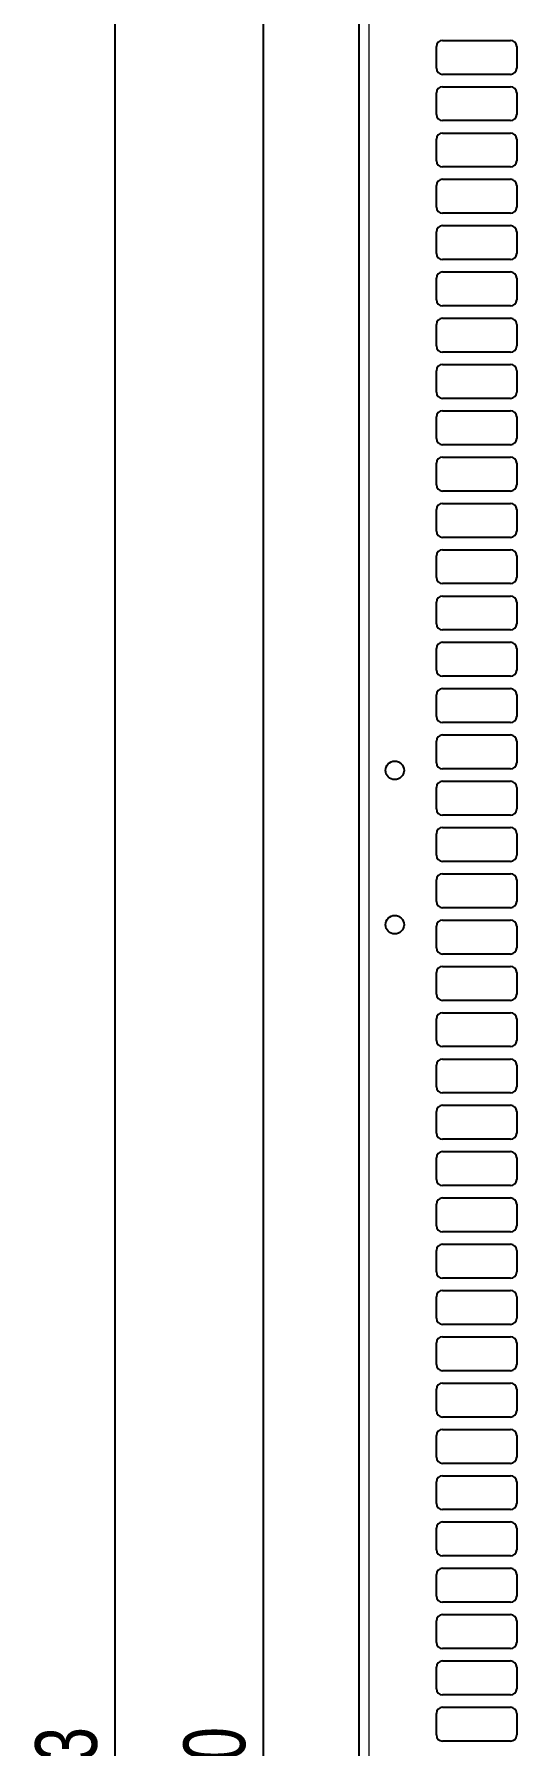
# Model space of a CAD drawing. Header units: millimetres. Extents: x -1039 to 1236, y -456 to 1988.
# Drawn here: x -1039 to -883, y 808 to 1362 of the extents above; entities that cross this region are included whole.
import ezdxf

# ---------------------------------------------------------------- set-up
doc = ezdxf.new("R2010")
doc.units = ezdxf.units.MM
doc.layers.add('FORMAT', color=7, linetype='Continuous')
doc.styles.add('SLDTEXTSTYLE0', font='TXT', dxfattribs={"width": 0.75})
doc.dimstyles.new('SLDDIMSTYLE0', dxfattribs={"dimtxt": 20, "dimasz": 10, "dimexe": 0, "dimexo": 0.0625, "dimgap": 5, "dimtad": 2, "dimdec": 1, "dimrnd": 1e-09, "dimzin": 12, "dimdsep": 46, "dimtxsty": 'SLDTEXTSTYLE0', "dimsah": 1, "dimcen": 0.09, "dimadec": 0, "dimazin": 3, "dimtfac": 1, "dimtofl": 0, "dimtmove": 0, "dimatfit": 3, "dimfxl": 0, "dimfrac": 2, "dimtolj": 1, "dimtzin": 12, "dimarcsym": 0})

# ---------------------------------------------------------------- blocks, each defined once
blk = doc.blocks.new('_D')
at = {"layer": 'FORMAT'}
for p, q in [((-905.53, 1840.07), (-1014.17, 1840.07)), ((-1013.17, 1840.07), (-1013.17, -242.95)), ((-905.53, -242.95), (-1014.17, -242.95))]:
    blk.add_line(p, q, dxfattribs=at)
for points in [[(-1013.17, 1840.07), (-1014.71, 1830.07), (-1011.63, 1830.07)], [(-1013.17, -242.95), (-1011.63, -232.95), (-1014.71, -232.95)]]:
    blk.add_solid(points, dxfattribs=at)
at = {"layer": 'FORMAT', "insert": (-1038.95, 769.01), "char_height": 20, "attachment_point": 1, "rotation": 90, "style": 'SLDTEXTSTYLE0'}
blk.add_mtext('2083', dxfattribs=at)
blk = doc.blocks.new('_D_5')
at = {"layer": 'FORMAT'}
for p, q in [((-919.03, 1823.56), (-966.17, 1823.56)), ((-965.17, 1823.56), (-965.17, -226.44)), ((-919.03, -226.44), (-966.17, -226.44))]:
    blk.add_line(p, q, dxfattribs=at)
for points in [[(-965.17, 1823.56), (-966.71, 1813.56), (-963.63, 1813.56)], [(-965.17, -226.44), (-963.63, -216.44), (-966.71, -216.44)]]:
    blk.add_solid(points, dxfattribs=at)
at = {"layer": 'FORMAT', "insert": (-990.95, 769.01), "char_height": 20, "attachment_point": 1, "rotation": 90, "style": 'SLDTEXTSTYLE0'}
blk.add_mtext('2050', dxfattribs=at)

msp = doc.modelspace()

# ---------------------------------------------------------------- linework, layer by layer
at = {"color": 7, "linetype": 'Continuous', "lineweight": 25}
for p, q in [((-934.02, -242.94), (-934.02, 1840.06)), ((-907.02, 1360.06), (-885.02, 1360.06)), ((-909.02, 1351.06), (-909.02, 1358.06)), ((-883.02, 1358.06), (-883.02, 1351.06)), ((-885.02, 1349.06), (-907.02, 1349.06)), ((-909.02, 1336.06), (-909.02, 1343.06)), ((-907.02, 1345.06), (-885.02, 1345.06)), ((-883.02, 1343.06), (-883.02, 1336.06)), ((-885.02, 1334.06), (-907.02, 1334.06)), ((-909.02, 1321.06), (-909.02, 1328.06)), ((-907.02, 1330.06), (-885.02, 1330.06)), ((-883.02, 1328.06), (-883.02, 1321.06)), ((-885.02, 1319.06), (-907.02, 1319.06)), ((-907.02, 1315.06), (-885.02, 1315.06)), ((-909.02, 1306.06), (-909.02, 1313.06)), ((-883.02, 1313.06), (-883.02, 1306.06)), ((-885.02, 1304.06), (-907.02, 1304.06)), ((-909.02, 1291.06), (-909.02, 1298.06)), ((-907.02, 1300.06), (-885.02, 1300.06)), ((-883.02, 1298.06), (-883.02, 1291.06)), ((-885.02, 1289.06), (-907.02, 1289.06)), ((-909.02, 1276.06), (-909.02, 1283.06)), ((-907.02, 1285.06), (-885.02, 1285.06)), ((-883.02, 1283.06), (-883.02, 1276.06)), ((-885.02, 1274.06), (-907.02, 1274.06)), ((-907.02, 1270.06), (-885.02, 1270.06)), ((-909.02, 1261.06), (-909.02, 1268.06)), ((-883.02, 1268.06), (-883.02, 1261.06)), ((-885.02, 1259.06), (-907.02, 1259.06)), ((-907.02, 1255.06), (-885.02, 1255.06)), ((-909.02, 1246.06), (-909.02, 1253.06)), ((-883.02, 1253.06), (-883.02, 1246.06)), ((-885.02, 1244.06), (-907.02, 1244.06)), ((-909.02, 1231.06), (-909.02, 1238.06)), ((-907.02, 1240.06), (-885.02, 1240.06)), ((-883.02, 1238.06), (-883.02, 1231.06)), ((-885.02, 1229.06), (-907.02, 1229.06)), ((-909.02, 1216.06), (-909.02, 1223.06)), ((-907.02, 1225.06), (-885.02, 1225.06)), ((-883.02, 1223.06), (-883.02, 1216.06)), ((-885.02, 1214.06), (-907.02, 1214.06)), ((-907.02, 1210.06), (-885.02, 1210.06)), ((-909.02, 1201.06), (-909.02, 1208.06)), ((-883.02, 1208.06), (-883.02, 1201.06)), ((-885.02, 1199.06), (-907.02, 1199.06)), ((-909.02, 1186.06), (-909.02, 1193.06)), ((-907.02, 1195.06), (-885.02, 1195.06)), ((-883.02, 1193.06), (-883.02, 1186.06)), ((-885.02, 1184.06), (-907.02, 1184.06)), ((-909.02, 1171.06), (-909.02, 1178.06)), ((-907.02, 1180.06), (-885.02, 1180.06)), ((-883.02, 1178.06), (-883.02, 1171.06)), ((-885.02, 1169.06), (-907.02, 1169.06)), ((-907.02, 1165.06), (-885.02, 1165.06)), ((-909.02, 1156.06), (-909.02, 1163.06)), ((-883.02, 1163.06), (-883.02, 1156.06)), ((-885.02, 1154.06), (-907.02, 1154.06)), ((-909.02, 1141.06), (-909.02, 1148.06)), ((-907.02, 1150.06), (-885.02, 1150.06)), ((-883.02, 1148.06), (-883.02, 1141.06)), ((-885.02, 1139.06), (-907.02, 1139.06)), ((-909.02, 1126.06), (-909.02, 1133.06)), ((-907.02, 1135.06), (-885.02, 1135.06)), ((-883.02, 1133.06), (-883.02, 1126.06)), ((-885.02, 1124.06), (-907.02, 1124.06)), ((-909.02, 1111.06), (-909.02, 1118.06)), ((-907.02, 1120.06), (-885.02, 1120.06)), ((-883.02, 1118.06), (-883.02, 1111.06)), ((-885.02, 1109.06), (-907.02, 1109.06)), ((-907.02, 1105.06), (-885.02, 1105.06)), ((-909.02, 1096.06), (-909.02, 1103.06)), ((-883.02, 1103.06), (-883.02, 1096.06)), ((-885.02, 1094.06), (-907.02, 1094.06)), ((-909.02, 1081.06), (-909.02, 1088.06)), ((-907.02, 1090.06), (-885.02, 1090.06)), ((-883.02, 1088.06), (-883.02, 1081.06)), ((-885.02, 1079.06), (-907.02, 1079.06)), ((-909.02, 1066.06), (-909.02, 1073.06)), ((-907.02, 1075.06), (-885.02, 1075.06)), ((-883.02, 1073.06), (-883.02, 1066.06)), ((-885.02, 1064.06), (-907.02, 1064.06)), ((-907.02, 1060.06), (-885.02, 1060.06)), ((-909.02, 1051.06), (-909.02, 1058.06)), ((-883.02, 1058.06), (-883.02, 1051.06)), ((-885.02, 1049.06), (-907.02, 1049.06)), ((-909.02, 1036.06), (-909.02, 1043.06)), ((-907.02, 1045.06), (-885.02, 1045.06)), ((-883.02, 1043.06), (-883.02, 1036.06)), ((-885.02, 1034.06), (-907.02, 1034.06)), ((-909.02, 1021.06), (-909.02, 1028.06)), ((-907.02, 1030.06), (-885.02, 1030.06)), ((-883.02, 1028.06), (-883.02, 1021.06)), ((-885.02, 1019.06), (-907.02, 1019.06)), ((-907.02, 1015.06), (-885.02, 1015.06)), ((-909.02, 1006.06), (-909.02, 1013.06)), ((-883.02, 1013.06), (-883.02, 1006.06)), ((-885.02, 1004.06), (-907.02, 1004.06)), ((-907.02, 1000.06), (-885.02, 1000.06)), ((-909.02, 991.06), (-909.02, 998.06)), ((-883.02, 998.06), (-883.02, 991.06)), ((-885.02, 989.06), (-907.02, 989.06)), ((-909.02, 976.06), (-909.02, 983.06)), ((-907.02, 985.06), (-885.02, 985.06)), ((-883.02, 983.06), (-883.02, 976.06)), ((-885.02, 974.06), (-907.02, 974.06)), ((-909.02, 961.06), (-909.02, 968.06)), ((-907.02, 970.06), (-885.02, 970.06)), ((-883.02, 968.06), (-883.02, 961.06)), ((-885.02, 959.06), (-907.02, 959.06)), ((-907.02, 955.06), (-885.02, 955.06)), ((-909.02, 946.06), (-909.02, 953.06)), ((-883.02, 953.06), (-883.02, 946.06)), ((-885.02, 944.06), (-907.02, 944.06)), ((-909.02, 931.06), (-909.02, 938.06)), ((-907.02, 940.06), (-885.02, 940.06)), ((-883.02, 938.06), (-883.02, 931.06)), ((-885.02, 929.06), (-907.02, 929.06)), ((-909.02, 916.06), (-909.02, 923.06)), ((-907.02, 925.06), (-885.02, 925.06)), ((-883.02, 923.06), (-883.02, 916.06)), ((-885.02, 914.06), (-907.02, 914.06)), ((-907.02, 910.06), (-885.02, 910.06)), ((-909.02, 901.06), (-909.02, 908.06)), ((-883.02, 908.06), (-883.02, 901.06)), ((-885.02, 899.06), (-907.02, 899.06)), ((-909.02, 886.06), (-909.02, 893.06)), ((-907.02, 895.06), (-885.02, 895.06)), ((-883.02, 893.06), (-883.02, 886.06)), ((-885.02, 884.06), (-907.02, 884.06)), ((-909.02, 871.06), (-909.02, 878.06)), ((-907.02, 880.06), (-885.02, 880.06)), ((-883.02, 878.06), (-883.02, 871.06)), ((-885.02, 869.06), (-907.02, 869.06)), ((-907.02, 865.06), (-885.02, 865.06)), ((-909.02, 856.06), (-909.02, 863.06)), ((-883.02, 863.06), (-883.02, 856.06)), ((-885.02, 854.06), (-907.02, 854.06)), ((-907.02, 850.06), (-885.02, 850.06)), ((-909.02, 841.06), (-909.02, 848.06)), ((-883.02, 848.06), (-883.02, 841.06)), ((-885.02, 839.06), (-907.02, 839.06)), ((-909.02, 826.06), (-909.02, 833.06)), ((-907.02, 835.06), (-885.02, 835.06)), ((-883.02, 833.06), (-883.02, 826.06)), ((-885.02, 824.06), (-907.02, 824.06)), ((-909.02, 811.06), (-909.02, 818.06)), ((-907.02, 820.06), (-885.02, 820.06)), ((-883.02, 818.06), (-883.02, 811.06)), ((-885.02, 809.06), (-907.02, 809.06))]:
    msp.add_line(p, q, dxfattribs=at)
at = {"color": 8, "linetype": 'Continuous', "lineweight": 18}
msp.add_line((-930.92, 1840.06), (-930.92, -242.94), dxfattribs=at)
at = {"color": 7, "linetype": 'Continuous', "lineweight": 25}
for centre in [(-922.52, 1123.56), (-922.52, 1073.56)]:
    msp.add_circle(centre, 3, dxfattribs=at)
for centre, start, end in [((-907.02, 1358.06), 90, 180), ((-885.02, 1358.06), 0, 90), ((-907.02, 1351.06), 180, 270), ((-885.02, 1351.06), 270, 0), ((-907.02, 1343.06), 90, 180), ((-885.02, 1343.06), 0, 90), ((-907.02, 1336.06), 180, 270), ((-885.02, 1336.06), 270, 0), ((-907.02, 1328.06), 90, 180), ((-885.02, 1328.06), 0, 90), ((-907.02, 1321.06), 180, 270), ((-885.02, 1321.06), 270, 0), ((-907.02, 1313.06), 90, 180), ((-885.02, 1313.06), 0, 90), ((-907.02, 1306.06), 180, 270), ((-885.02, 1306.06), 270, 0), ((-907.02, 1298.06), 90, 180), ((-885.02, 1298.06), 0, 90), ((-907.02, 1291.06), 180, 270), ((-885.02, 1291.06), 270, 0), ((-907.02, 1283.06), 90, 180), ((-885.02, 1283.06), 0, 90), ((-907.02, 1276.06), 180, 270), ((-885.02, 1276.06), 270, 360), ((-907.02, 1268.06), 90, 180), ((-885.02, 1268.06), 0, 90), ((-907.02, 1261.06), 180, 270), ((-885.02, 1261.06), 270, 360), ((-907.02, 1253.06), 90, 180), ((-885.02, 1253.06), 0, 90), ((-907.02, 1246.06), 180, 270), ((-885.02, 1246.06), 270, 0), ((-907.02, 1238.06), 90, 180), ((-885.02, 1238.06), 0, 90), ((-907.02, 1231.06), 180, 270), ((-885.02, 1231.06), 270, 360), ((-907.02, 1223.06), 90, 180), ((-885.02, 1223.06), 0, 90), ((-907.02, 1216.06), 180, 270), ((-885.02, 1216.06), 270, 360), ((-907.02, 1208.06), 90, 180), ((-885.02, 1208.06), 0, 90), ((-907.02, 1201.06), 180, 270), ((-885.02, 1201.06), 270, 0), ((-907.02, 1193.06), 90, 180), ((-885.02, 1193.06), 0, 90), ((-907.02, 1186.06), 180, 270), ((-885.02, 1186.06), 270, 0), ((-907.02, 1178.06), 90, 180), ((-885.02, 1178.06), 0, 90), ((-907.02, 1171.06), 180, 270), ((-885.02, 1171.06), 270, 360), ((-907.02, 1163.06), 90, 180), ((-885.02, 1163.06), 0, 90), ((-907.02, 1156.06), 180, 270), ((-885.02, 1156.06), 270, 360), ((-907.02, 1148.06), 90, 180), ((-885.02, 1148.06), 0, 90), ((-907.02, 1141.06), 180, 270), ((-885.02, 1141.06), 270, 0), ((-907.02, 1133.06), 90, 180), ((-885.02, 1133.06), 0, 90), ((-907.02, 1126.06), 180, 270), ((-885.02, 1126.06), 270, 0), ((-907.02, 1118.06), 90, 180), ((-885.02, 1118.06), 0, 90), ((-907.02, 1111.06), 180, 270), ((-885.02, 1111.06), 270, 360), ((-907.02, 1103.06), 90, 180), ((-885.02, 1103.06), 0, 90), ((-907.02, 1096.06), 180, 270), ((-885.02, 1096.06), 270, 0), ((-907.02, 1088.06), 90, 180), ((-885.02, 1088.06), 0, 90), ((-907.02, 1081.06), 180, 270), ((-885.02, 1081.06), 270, 0), ((-907.02, 1073.06), 90, 180), ((-885.02, 1073.06), 0, 90), ((-907.02, 1066.06), 180, 270), ((-885.02, 1066.06), 270, 360), ((-907.02, 1058.06), 90, 180), ((-885.02, 1058.06), 0, 90), ((-907.02, 1051.06), 180, 270), ((-885.02, 1051.06), 270, 360), ((-907.02, 1043.06), 90, 180), ((-885.02, 1043.06), 0, 90), ((-907.02, 1036.06), 180, 270), ((-885.02, 1036.06), 270, 360), ((-907.02, 1028.06), 90, 180), ((-885.02, 1028.06), 0, 90), ((-907.02, 1021.06), 180, 270), ((-885.02, 1021.06), 270, 360), ((-907.02, 1013.06), 90, 180), ((-885.02, 1013.06), 0, 90), ((-907.02, 1006.06), 180, 270), ((-885.02, 1006.06), 270, 360), ((-907.02, 998.06), 90, 180), ((-885.02, 998.06), 0, 90), ((-907.02, 991.06), 180, 270), ((-885.02, 991.06), 270, 360), ((-907.02, 983.06), 90, 180), ((-885.02, 983.06), 0, 90), ((-907.02, 976.06), 180, 270), ((-885.02, 976.06), 270, 360), ((-907.02, 968.06), 90, 180), ((-885.02, 968.06), 0, 90), ((-907.02, 961.06), 180, 270), ((-885.02, 961.06), 270, 0), ((-907.02, 953.06), 90, 180), ((-885.02, 953.06), 0, 90), ((-907.02, 946.06), 180, 270), ((-885.02, 946.06), 270, 360), ((-907.02, 938.06), 90, 180), ((-885.02, 938.06), 0, 90), ((-907.02, 931.06), 180, 270), ((-885.02, 931.06), 270, 360), ((-907.02, 923.06), 90, 180), ((-885.02, 923.06), 0, 90), ((-907.02, 916.06), 180, 270), ((-885.02, 916.06), 270, 360), ((-907.02, 908.06), 90, 180), ((-885.02, 908.06), 0, 90), ((-907.02, 901.06), 180, 270), ((-885.02, 901.06), 270, 360), ((-907.02, 893.06), 90, 180), ((-885.02, 893.06), 0, 90), ((-907.02, 886.06), 180, 270), ((-885.02, 886.06), 270, 360), ((-907.02, 878.06), 90, 180), ((-885.02, 878.06), 0, 90), ((-907.02, 871.06), 180, 270), ((-885.02, 871.06), 270, 360), ((-907.02, 863.06), 90, 180), ((-885.02, 863.06), 0, 90), ((-907.02, 856.06), 180, 270), ((-885.02, 856.06), 270, 360), ((-907.02, 848.06), 90, 180), ((-885.02, 848.06), 0, 90), ((-907.02, 841.06), 180, 270), ((-885.02, 841.06), 270, 360), ((-907.02, 833.06), 90, 180), ((-885.02, 833.06), 0, 90), ((-907.02, 826.06), 180, 270), ((-885.02, 826.06), 270, 360), ((-907.02, 818.06), 90, 180), ((-885.02, 818.06), 0, 90), ((-907.02, 811.06), 180, 270), ((-885.02, 811.06), 270, 360)]:
    msp.add_arc(centre, 2, start, end, dxfattribs=at)

# ---------------------------------------------------------------- dimensions: what is measured, and where the dimension line sits
at = {"layer": 'FORMAT'}
for base, p1, p2, picture, middle in [((-1013.17, -242.95), (-905.52, 1840.07), (-905.52, -242.95), '_D', (-1013.17, 798.56)), ((-965.17, -226.44), (-919.02, 1823.56), (-919.02, -226.44), '_D_5', (-965.17, 798.56))]:
    dim = msp.add_linear_dim(base=base, p1=p1, p2=p2, angle=90, dimstyle='SLDDIMSTYLE0', dxfattribs=at)
    dim.commit()
    dim.dimension.update_dxf_attribs({"geometry": picture, "text_midpoint": middle, "dimtype": 160})

doc.saveas('drawing.dxf')
